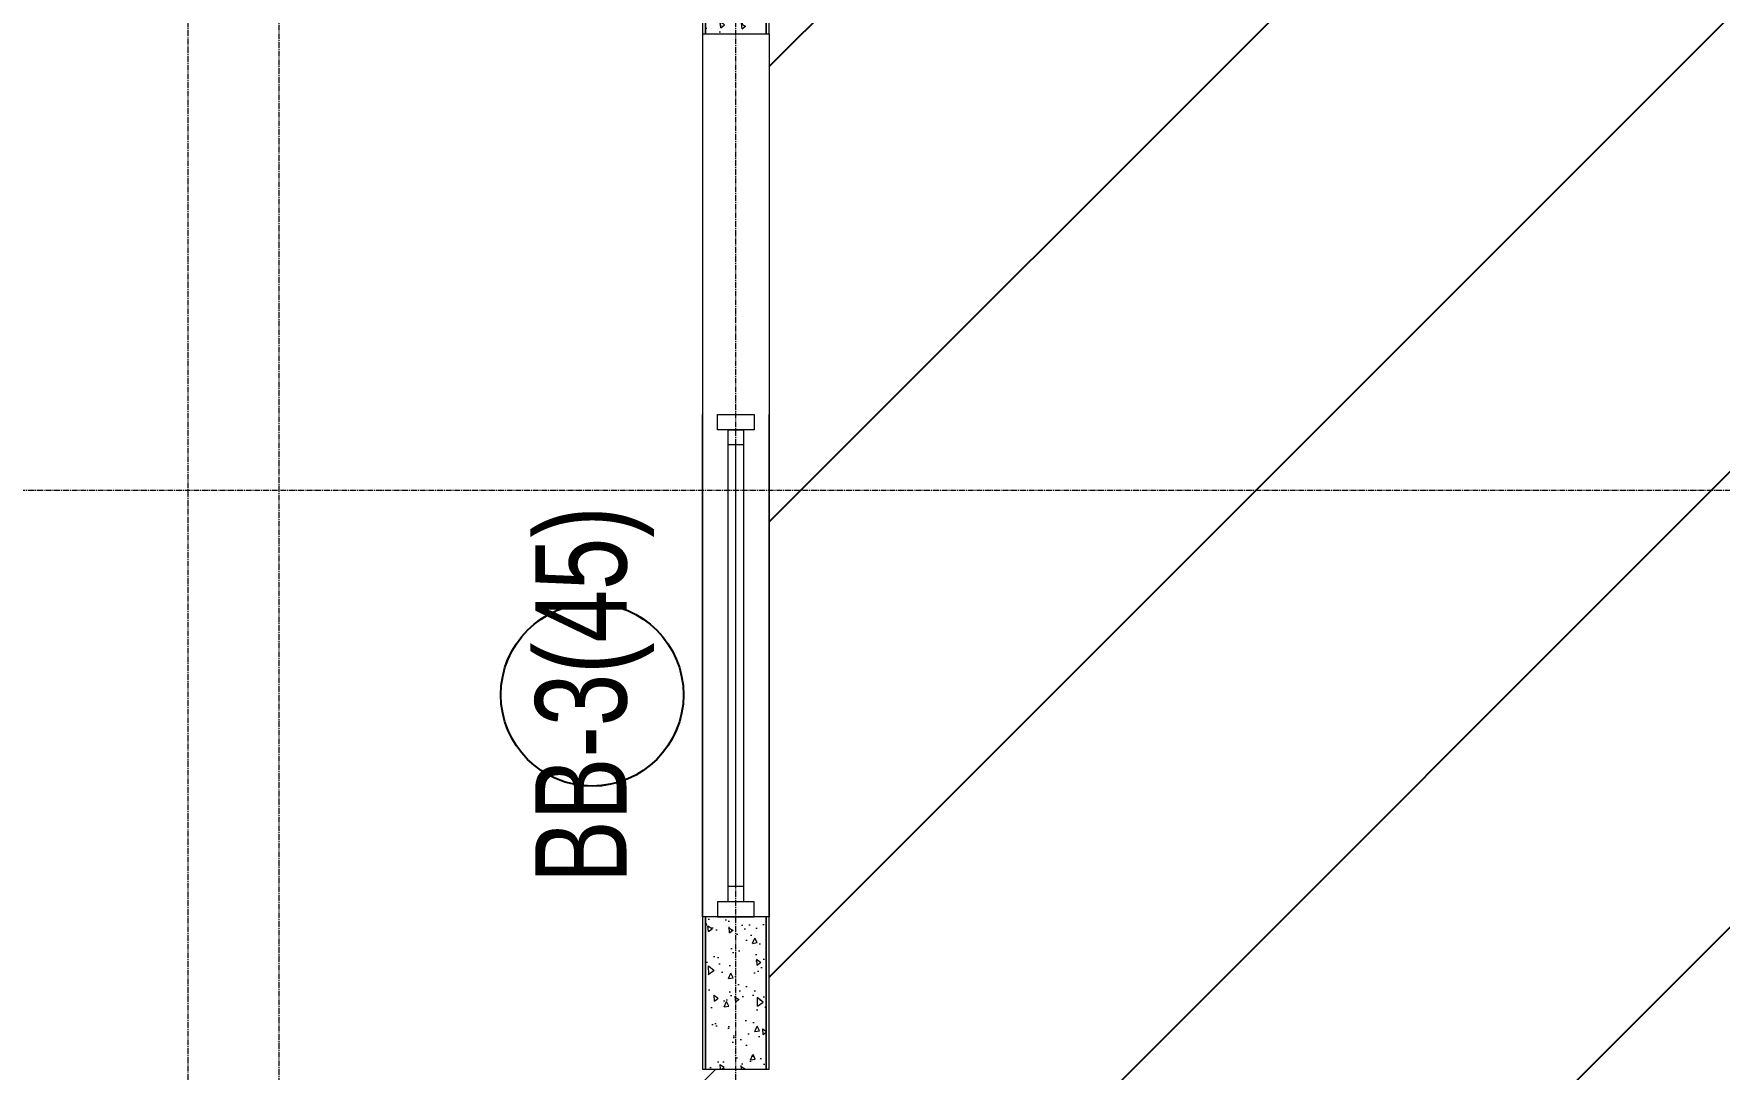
# Model space of a CAD drawing. Header units: millimetres. Extents: x 470010 to 1231400, y -134005 to 421770.
# Drawn here: x 812017 to 817553, y 163713 to 167113 of the extents above; entities that cross this region are included whole.
import ezdxf
from ezdxf.enums import TextEntityAlignment as Align

# ---------------------------------------------------------------- set-up
doc = ezdxf.new("R2010")
doc.units = ezdxf.units.MM
doc.linetypes.add('CENTER2', pattern=[28.575, 19.05, -3.175, 3.175, -3.175])
doc.layers.get('Defpoints').update_dxf_attribs({"color": 140})
for name, color, linetype, lineweight in [('АР_Витраж', 4, 'Continuous', 13), ('АР_Витраж марка', 140, 'Continuous', 9), ('АР_Стены ПЕНОблок', 52, 'Continuous', 20), ('АР_Тонкая', 254, 'Continuous', 5), ('АР_Штриховка', 8, 'Continuous', 0)]:
    doc.layers.add(name, color=color, linetype=linetype, lineweight=lineweight)
doc.layers.add('РД_Витраж_вн', color=7, linetype='Continuous', true_color=0x148aff)
doc.layers.add('РД_Оси_100', color=7, linetype='Continuous', lineweight=0, true_color=0x525252)
doc.layers.add('РД_проем_инж перемыч_фахверк', color=7, linetype='Continuous', lineweight=18, true_color=0xff1f1f)
doc.layers.add('РД_Проем', color=230, linetype='Continuous', lineweight=0, plot=False)
doc.styles.add('Arial_09', font='ARIALN.TTF', dxfattribs={"width": 0.9})
doc.styles.add('style1', font='ARIALN.TTF')

# ---------------------------------------------------------------- blocks, each defined once
blk = doc.blocks.new('СОШ_2200_АР_ОСИ_М100_28.05.24')
at = {"layer": 'РД_Оси_100', "color": 251, "linetype": 'CENTER2', "true_color": 0x636466}
blk.add_line((29555, 42900), (-5954.958, 42900), dxfattribs=at)
for points in [[(5849.555, 139938.679), (6000, 139538.679), (6000, -6194.559)], [(6300, -6195.83), (6300, 139538.679), (6450, 139938.679)], [(7800, -6155), (7800, 139938.679)]]:
    blk.add_lwpolyline(points, dxfattribs=at)
blk = doc.blocks.new('МаркаВитража1')
at = {"layer": 'Defpoints'}
blk.add_circle((0, 0), 3, dxfattribs=at)
at = {"color": 0, "linetype": 'ByBlock', "lineweight": -2, "style": 'Arial_09', "width": 0.9}
blk.add_attdef('АР-ОКНО:НАИМЕНОВАНИЕ', text='', height=3, dxfattribs=at).set_placement((0, 0), align=Align.MIDDLE)
blk = doc.blocks.new('A$C9108343f')
at = {"layer": 'АР_Штриховка', "linetype": 'Continuous', "lineweight": 0, "true_color": 0x000000}
h = blk.add_hatch(dxfattribs=at)
h.set_pattern_fill('AR-CONC', color=18, angle=-315, style=0)
h.set_pattern_definition([(95, (-63444.08, 100366.24), (140.09465, 117.55338), [19.05, -209.55]), (40, (-63444.08, 100366.24), (-160.01845, 110.17673), [15.24, -167.64058]), (145.451445, (-63432.4, 100376.04), (-19.9238, 227.7301), [16.19001, -178.09024]), (91.1842, (-63480, 100402.16), (221.41024, 161.95341), [28.575, -314.325]), (141.63556, (-63461.55, 100415.66), (-7.08662, 342.82676), [24.28502, -267.1356]), (36.18415, (-63480, 100402.16), (-7.08662, 342.82676), [22.85997, -251.45973]), (66, (-63453.06, 100411.14), (179.51998, 34.89515), [19.05, -209.55]), (11, (-63453.06, 100411.14), (-86.53993, 173.94119), [15.24, -167.64]), (116.451445, (-63438.1, 100414.05), (92.98005, 208.83634), [16.19001, -178.08994]), (82.5, (-63444.08, 100366.24), (-57.605469, 61.973414), [0, -165.608, 0, -170.18, 0, -168.275]), (52.5, (-63444.08, 100366.24), (-23.589727, 118.087), [0, -97.028, 0, -161.798, 0, -64.135]), (12.5, (-63484.135, 100326.19), (99.927863, 91.826196), [0, -63.5, 0, -198.12, 0, -262.89]), (2.5, (-63502.1, 100308.23), (86.763904, 122.722393), [0, -82.55, 0, -131.572, 0, -186.69])])
h.paths.add_polyline_path([(148704.1, 267779.5), (148504.1, 267779.5), (148504.1, 267479.5), (148704.1, 267479.5)], flags=0)
h.paths.add_polyline_path([(148704.1, 264579.5), (148504.1, 264579.5), (148504.1, 264079.5), (148704.1, 264079.5)], flags=0)
at = {"layer": 'АР_Витраж', "color": 18, "linetype": 'Continuous', "lineweight": 5, "true_color": 0x000000}
for p, q in [((148494.1, 264579.5), (148494.1, 266229.5)), ((148714.1, 264579.5), (148714.1, 266229.5))]:
    blk.add_line(p, q, dxfattribs=at)
at = {"layer": 'АР_Витраж', "color": 18, "linetype": 'Continuous', "lineweight": 15, "true_color": 0x000000}
for p, q in [((148629.1, 266129.5), (148579.1, 266129.5)), ((148604.1, 264679.5), (148604.1, 266129.5)), ((148629.1, 264679.5), (148579.1, 264679.5))]:
    blk.add_line(p, q, dxfattribs=at)
for points in [[(148544.1, 266179.5), (148544.1, 266229.5), (148664.1, 266229.5), (148664.1, 266179.5)], [(148629.1, 264629.5), (148579.1, 264629.5), (148579.1, 266179.5), (148629.1, 266179.5)], [(148544.1, 264629.5), (148544.1, 264579.5), (148664.1, 264579.5), (148664.1, 264629.5)]]:
    blk.add_lwpolyline(points, close=True, dxfattribs=at)
at = {"layer": 'АР_Стены ПЕНОблок', "color": 18, "linetype": 'Continuous', "lineweight": 20, "true_color": 0x000000}
for p, q in [((148504.1, 267779.5), (148504.1, 267479.5)), ((148704.1, 267479.5), (148704.1, 267779.5)), ((148504.1, 267479.5), (148704.1, 267479.5)), ((148704.1, 264579.5), (148504.1, 264579.5)), ((148504.1, 264579.5), (148504.1, 264079.5)), ((148704.1, 264079.5), (148704.1, 264579.5)), ((148504.1, 264079.5), (148704.1, 264079.5))]:
    blk.add_line(p, q, dxfattribs=at)
at = {"layer": 'АР_Тонкая', "color": 18, "linetype": 'Continuous', "lineweight": 0, "true_color": 0x000000}
for p, q in [((148494.1, 267779.5), (148494.1, 267479.5)), ((148504.1, 267479.5), (148504.1, 267779.5)), ((148704.1, 267779.5), (148704.1, 267479.5)), ((148714.1, 267479.5), (148714.1, 267779.5)), ((148494.1, 267479.5), (148504.1, 267479.5)), ((148704.1, 267479.5), (148714.1, 267479.5)), ((148504.1, 264579.5), (148494.1, 264579.5)), ((148494.1, 264579.5), (148494.1, 264079.5)), ((148504.1, 264079.5), (148504.1, 264579.5)), ((148714.1, 264579.5), (148704.1, 264579.5)), ((148704.1, 264579.5), (148704.1, 264079.5)), ((148714.1, 264079.5), (148714.1, 264579.5)), ((148704.1, 264079.5), (148714.1, 264079.5))]:
    blk.add_line(p, q, dxfattribs=at)
at = {"layer": 'РД_Витраж_вн', "color": 18, "linetype": 'Continuous', "lineweight": 15, "true_color": 0x000000}
for p, q in [((148494.1, 267479.5), (148494.1, 264579.5)), ((148714.1, 267479.5), (148714.1, 264579.5))]:
    blk.add_line(p, q, dxfattribs=at)
at = {"layer": 'РД_Проем', "color": 18, "linetype": 'Continuous', "lineweight": 15, "true_color": 0x000000}
for p, q in [((148494.1, 267479.5), (148494.1, 264579.5)), ((148714.1, 267479.5), (148714.1, 264579.5))]:
    blk.add_line(p, q, dxfattribs=at)
at = {"layer": 'РД_проем_инж перемыч_фахверк', "color": 18, "linetype": 'Continuous', "lineweight": 15, "true_color": 0x000000}
for p, q in [((148494.1, 267479.5), (148494.1, 264579.5)), ((148714.1, 267479.5), (148714.1, 264579.5))]:
    blk.add_line(p, q, dxfattribs=at)
at = {"layer": 'АР_Витраж марка', "color": 18, "linetype": 'Continuous', "lineweight": 15, "true_color": 0x000000, "xscale": 100, "yscale": 100, "zscale": 100, "rotation": 90.00000000000001}
blk.add_blockref('МаркаВитража1', (148132.2, 265309.1), dxfattribs=at).add_auto_attribs({'АР-ОКНО:НАИМЕНОВАНИЕ': 'ВВ-3(45)'})
at = {"layer": 'РД_Оси_100'}
blk.add_blockref('СОШ_2200_АР_ОСИ_М100_28.05.24', (140804.1, 223079.5), dxfattribs=at)
at = {"layer": 'Defpoints', "color": 18, "true_color": 0x000000, "style": 'style1'}
for p in [(143949.3, 316089.1), (143975, 281639.5), (143890.4, 273244.7), (143840, 264276.8), (143967.8, 254892.4), (12252, 104178.1), (12382.6, 96023.1)]:
    blk.add_attdef('АР-ПОМЕЩЕНИЕ:НАИМЕНОВАНИЕ', text='', height=100, dxfattribs=at).set_placement(p, align=Align.MIDDLE)
at = {"layer": 'Defpoints', "color": 18, "true_color": 0x000000, "style": 'style1', "flags": 8}
for p in [(143951.3, 279099.1), (143848.3, 269251.1), (143875.3, 260094.2), (144049.7, 250824.7), (163419.3, 238153.4), (155897.5, 237966), (183037.2, 237966), (143342.9, 237876.2)]:
    blk.add_attdef('АР-ПОМЕЩЕНИЕ:НАИМЕНОВАНИЕ', text='', height=100, dxfattribs=at).set_placement(p, align=Align.MIDDLE)

msp = doc.modelspace()

# ---------------------------------------------------------------- hatches: boundary and pattern name
h = msp.add_hatch()
h.set_pattern_fill('ANSI31', color=3, scale=333)
h.paths.add_polyline_path([(818712.706, 183613.25), (818712.706, 183803.25), (818722.706, 184023.25), (819922.706, 184023.25), (826484.426, 184023.25), (826502.706, 184041.531), (826502.706, 184313.25), (826512.183, 187713.25), (826502.706, 187713.25), (826502.706, 188613.25), (826513.002, 190093.251), (823242.706, 190093.251), (823242.706, 190988.251), (823242.706, 191238.251), (821242.706, 191238.251), (821242.706, 190988.251), (820467.706, 190988.251), (820467.706, 188133.25), (820742.706, 187656.937), (820721.055, 187644.437), (820720.771, 187644.929, -0.1201047), (820467.706, 187583.25), (820467.706, 187558.25), (820467.706, 187413.251), (820742.706, 186936.937), (820721.055, 186924.437), (820720.771, 186924.929, -0.1201047), (820467.706, 186863.251), (820467.706, 186838.251), (820467.706, 186488.251), (819547.706, 186488.251), (816102.706, 186488.251), (816102.706, 186168.25), (814432.706, 186168.25), (814432.706, 185613.25), (814432.706, 182713.25), (814432.706, 182313.251), (814432.706, 181413.25), (814432.706, 177913.25), (814432.706, 176713.25), (814432.706, 176413.25), (814432.706, 173513.25), (814432.706, 173013.251), (814432.706, 172113.25), (814432.706, 168613.25), (814432.706, 167413.25), (814432.706, 167113.251), (814432.706, 164213.251), (814432.706, 163713.251), (814432.706, 162813.251), (814432.706, 162233.25), (814952.706, 162233.25), (814952.706, 161819.923), (815372.381, 161819.923), (815372.381, 161603.25), (815492.706, 161603.25), (817039.47, 161603.25), (817039.47, 161403.25), (817492.706, 161403.25), (818142.71, 161403.25), (818142.71, 161403.619), (818262.71, 161403.619), (818312.706, 161403.25), (818712.706, 161403.25), (818712.706, 161603.25), (818312.706, 161603.25), (818192.706, 161603.25), (818192.706, 162233.25), (818192.706, 163483.25), (818712.706, 163483.25), (818712.706, 165013.251), (818712.706, 166213.251), (818712.706, 166513.251), (818712.706, 169413.251), (818712.706, 170013.25), (818712.706, 170913.25), (818712.706, 172853.25), (818712.706, 172938.25, -0.1201047), (818459.641, 172999.929), (818459.357, 172999.436), (818437.706, 173011.936), (818712.706, 173488.25), (818712.706, 173513.25), (818712.706, 173738.251, -0.1201047), (818459.641, 173799.929), (818459.357, 173799.437), (818437.706, 173811.937), (818712.706, 174288.251), (818712.706, 174313.251), (818712.706, 174463.251), (818712.706, 175363.251), (818712.706, 176463.251), (818712.706, 176673.251), (818712.706, 178163.251), (818712.706, 178243.25), (818712.706, 178483.25), (818712.706, 178738.006), (818492.706, 178738.006), (818492.706, 179028.006), (818712.706, 179028.006), (818712.706, 180263.25), (818712.706, 181163.25), (818712.706, 181163.251)])
at = {"layer": 'АР_Штриховка', "linetype": 'Continuous', "lineweight": 0, "true_color": 0x000000}
h = msp.add_hatch(dxfattribs=at)
h.set_pattern_fill('AR-CONC', color=18, angle=-315, style=0)
h.set_pattern_definition([(95, (602274.53, 1e-10), (140.09465, 117.55338), [19.05, -209.55]), (40, (602274.53, 1e-10), (-160.01845, 110.17673), [15.24, -167.64058]), (145.451445, (602286.2, 9.8), (-19.9238, 227.7301), [16.19001, -178.09024]), (91.1842, (602238.6, 35.92), (221.41024, 161.95341), [28.575, -314.325]), (141.63556, (602257.06, 49.42), (-7.08662, 342.82676), [24.28502, -267.1356]), (36.18415, (602238.6, 35.92), (-7.08662, 342.82676), [22.85997, -251.45973]), (66, (602265.55, 44.9), (179.51998, 34.89515), [19.05, -209.55]), (11, (602265.55, 44.9), (-86.53993, 173.94119), [15.24, -167.64]), (116.451445, (602280.51, 47.81), (92.98005, 208.83634), [16.19001, -178.08994]), (82.5, (602274.53, 1e-10), (-57.605469, 61.973414), [0, -165.608, 0, -170.18, 0, -168.275]), (52.5, (602274.53, 1e-10), (-23.589727, 118.087), [0, -97.028, 0, -161.798, 0, -64.135]), (12.5, (602234.48, -40.05), (99.927863, 91.826196), [0, -63.5, 0, -198.12, 0, -262.89]), (2.5, (602216.52, -58.01), (86.763904, 122.722393), [0, -82.55, 0, -131.572, 0, -186.69])])
h.paths.add_polyline_path([(814422.706, 167413.25), (814222.706, 167413.25), (814222.706, 167113.251), (814422.706, 167113.251)], flags=0)
h.paths.add_polyline_path([(814422.706, 164213.251), (814222.706, 164213.251), (814222.706, 163713.251), (814422.706, 163713.251)], flags=0)

# ---------------------------------------------------------------- linework, layer by layer
at = {"layer": 'АР_Витраж', "color": 18, "linetype": 'Continuous', "lineweight": 5, "true_color": 0x000000}
for p, q in [((814212.706, 164213.251), (814212.706, 165863.251)), ((814432.706, 164213.251), (814432.706, 165863.251))]:
    msp.add_line(p, q, dxfattribs=at)
at = {"layer": 'АР_Витраж', "color": 18, "linetype": 'Continuous', "lineweight": 15, "true_color": 0x000000}
for p, q in [((814347.706, 165763.251), (814297.706, 165763.251)), ((814322.706, 164313.251), (814322.706, 165763.251)), ((814347.706, 164313.251), (814297.706, 164313.251))]:
    msp.add_line(p, q, dxfattribs=at)
for points in [[(814262.706, 165813.251), (814262.706, 165863.251), (814382.706, 165863.251), (814382.706, 165813.251)], [(814347.706, 164263.251), (814297.706, 164263.251), (814297.706, 165813.251), (814347.706, 165813.251)], [(814262.706, 164263.251), (814262.706, 164213.251), (814382.706, 164213.251), (814382.706, 164263.251)]]:
    msp.add_lwpolyline(points, close=True, dxfattribs=at)
at = {"layer": 'АР_Стены ПЕНОблок', "color": 18, "linetype": 'Continuous', "lineweight": 20, "true_color": 0x000000}
for p, q in [((814222.706, 167413.25), (814222.706, 167113.251)), ((814222.706, 167113.251), (814422.706, 167113.251)), ((814422.706, 164213.251), (814222.706, 164213.251)), ((814222.706, 164213.251), (814222.706, 163713.251)), ((814422.706, 163713.251), (814422.706, 164213.251)), ((814222.706, 163713.251), (814422.706, 163713.251))]:
    msp.add_line(p, q, dxfattribs=at)
at = {"layer": 'АР_Тонкая', "color": 18, "linetype": 'Continuous', "lineweight": 0, "true_color": 0x000000}
for p, q in [((814212.706, 167413.25), (814212.706, 167113.251)), ((814222.706, 167113.251), (814222.706, 167413.25)), ((814212.706, 167113.251), (814222.706, 167113.251)), ((814222.706, 164213.251), (814212.706, 164213.251)), ((814212.706, 164213.251), (814212.706, 163713.251)), ((814222.706, 163713.251), (814222.706, 164213.251)), ((814432.706, 164213.251), (814422.706, 164213.251)), ((814422.706, 164213.251), (814422.706, 163713.251)), ((814432.706, 163713.251), (814432.706, 164213.251)), ((814212.706, 163713.251), (814222.706, 163713.251)), ((814422.706, 163713.251), (814432.706, 163713.251))]:
    msp.add_line(p, q, dxfattribs=at)
at = {"layer": 'АР_Штриховка', "color": 18, "linetype": 'Continuous', "lineweight": 5, "true_color": 0x000000}
msp.add_line((814212.706, 163669.3), (814256.656, 163713.251), dxfattribs=at)
at = {"layer": 'РД_Витраж_вн', "color": 18, "linetype": 'Continuous', "lineweight": 15, "true_color": 0x000000}
for p, q in [((814212.706, 167113.251), (814212.706, 164213.251)), ((814432.706, 167113.251), (814432.706, 164213.251))]:
    msp.add_line(p, q, dxfattribs=at)
at = {"layer": 'РД_Проем', "color": 18, "linetype": 'Continuous', "lineweight": 15, "true_color": 0x000000}
for p, q in [((814212.706, 167113.251), (814212.706, 164213.251)), ((814432.706, 167113.251), (814432.706, 164213.251))]:
    msp.add_line(p, q, dxfattribs=at)
at = {"layer": 'РД_проем_инж перемыч_фахверк', "color": 18, "linetype": 'Continuous', "lineweight": 15, "true_color": 0x000000}
for p, q in [((814212.706, 167113.251), (814212.706, 164213.251)), ((814432.706, 167113.251), (814432.706, 164213.251))]:
    msp.add_line(p, q, dxfattribs=at)

# ---------------------------------------------------------------- block references
msp.add_blockref('A$C9108343f', (665718.612, -100366.242))
at = {"layer": 'АР_Витраж марка', "color": 18, "linetype": 'Continuous', "lineweight": 15, "true_color": 0x000000, "xscale": 100, "yscale": 100, "zscale": 100, "rotation": 90.00000000000001}
msp.add_blockref('МаркаВитража1', (813850.776, 164942.87), dxfattribs=at).add_auto_attribs({'АР-ОКНО:НАИМЕНОВАНИЕ': 'ВВ-3(45)'})
at = {"layer": 'РД_Оси_100'}
msp.add_blockref('СОШ_2200_АР_ОСИ_М100_28.05.24', (806522.706, 122713.251), dxfattribs=at)

doc.saveas('drawing.dxf')
